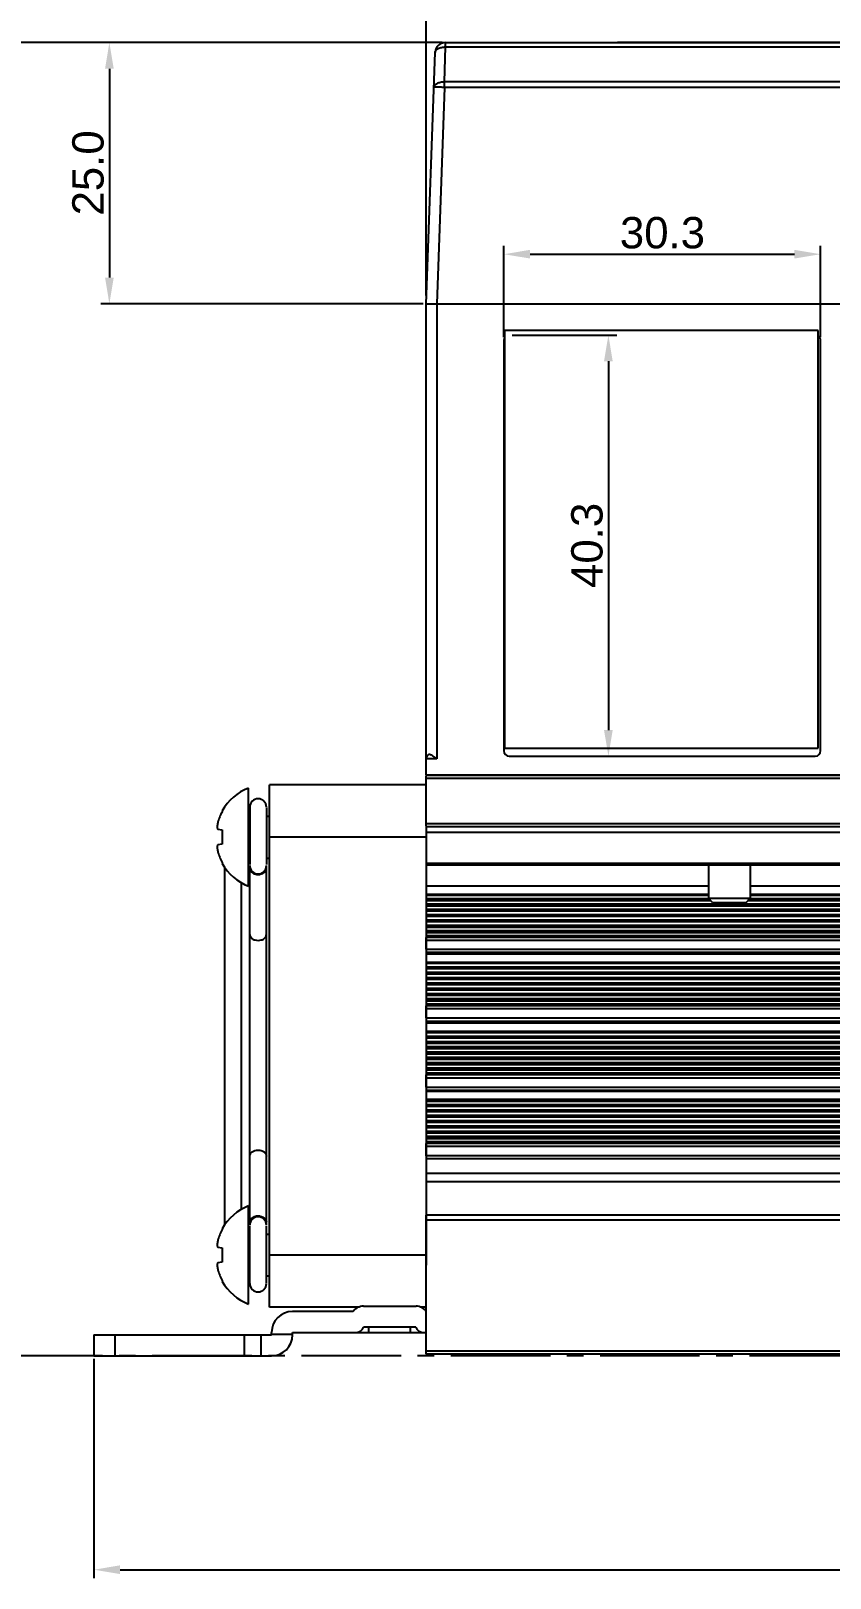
# Model space of a CAD drawing. Extents: x -1638 to -494, y -74 to 314.
# Drawn here: x -929.2 to -852.7, y 33.7 to 181.7 of the extents above; entities that cross this region are included whole.
import ezdxf

# ---------------------------------------------------------------- set-up
doc = ezdxf.new("R2010")
doc.units = 0
doc.header["$PDMODE"] = 3
doc.header["$PDSIZE"] = 0.7
doc.linetypes.add('CENTER', pattern=[17.8, 10.75, -2.35, 2.35, -2.35])
doc.linetypes.add('CENTER2', pattern=[28.575, 19.05, -3.175, 3.175, -3.175])
doc.layers.get('DEFPOINTS').update_dxf_attribs({"linetype": 'CONTINUOUS'})
for name, color, linetype in [('3', 112, 'CENTER'), ('BRKT_HEATSINDXF_CONTINUOUS', 7, 'CONTINUOUS'), ('CASE_BODY_10DXF_CONTINUOUS', 7, 'CONTINUOUS'), ('COVER_TOP_10DXF_CONTINUOUS', 7, 'CONTINUOUS'), ('DIM', 1, 'CONTINUOUS'), ('FAN50X50X10_DXF_CONTINUOUS', 7, 'CONTINUOUS'), ('FAN_GRILL50_DXF_CONTINUOUS', 7, 'CONTINUOUS'), ('HEATSINK1040DXF_CONTINUOUS', 7, 'CONTINUOUS'), ('PH_M4X15_DXF_CONTINUOUS_LI', 7, 'CONTINUOUS'), ('PMU_DXF_CONTINUOUS_LINE', 7, 'CONTINUOUS'), ('TH_T4X20-CUTDXF_CONTINUOUS', 7, 'CONTINUOUS'), ('WINDOW_SHEETDXF_CONTINUOUS', 7, 'CONTINUOUS')]:
    doc.layers.add(name, color=color, linetype=linetype)
doc.styles.add('OMI-1', font='arial.ttf', dxfattribs={"oblique": 1, "height": 3})
doc.dimstyles.new('1', dxfattribs={"dimtxt": 5, "dimasz": 2.5, "dimexe": 0.8, "dimexo": 0.3, "dimgap": 0.5, "dimtad": 1, "dimtoh": 1, "dimdec": 1, "dimzin": 0, "dimtxsty": 'OMI-1', "dimcen": 0, "dimclrd": 256, "dimclre": 256, "dimclrt": 256, "dimazin": 3, "dimtfac": 0.8, "dimtdec": 1, "dimtix": 1, "dimtmove": 0, "dimatfit": 3, "dimtolj": 1, "dimtzin": 0})

# ---------------------------------------------------------------- blocks, each defined once
blk = doc.blocks.new('*D2262')
at = {"layer": 'DEFPOINTS', "color": 0}
for p in [(-933.8, 180.63), (-889.49, 180.63), (-933.8, 54.93)]:
    blk.add_point(p, dxfattribs=at)
at = {"layer": 'DIM'}
for p, q in [((-889.79, 180.63), (-934.6, 180.63)), ((-933.8, 57.43), (-933.8, 178.13)), ((-934.1, 54.93), (-934.6, 54.93))]:
    blk.add_line(p, q, dxfattribs=at)
for points in [[(-933.38, 178.13), (-934.22, 178.13), (-933.8, 180.63)], [(-934.22, 57.43), (-933.38, 57.43), (-933.8, 54.93)]]:
    blk.add_solid(points, dxfattribs=at)
at = {"layer": 'DIM', "insert": (-935.83, 117.78), "char_height": 3, "attachment_point": 5, "rotation": 90, "style": 'OMI-1'}
blk.add_mtext('\\A1;\\A1;129.45', dxfattribs=at)
blk = doc.blocks.new('*D2264')
at = {"layer": 'DEFPOINTS', "color": 0}
for p in [(-833.33, 189.07), (-833.33, 180.63), (-891.33, 156.13)]:
    blk.add_point(p, dxfattribs=at)
at = {"layer": 'DIM'}
for p, q in [((-891.33, 156.43), (-891.33, 189.87)), ((-833.33, 180.93), (-833.33, 189.87)), ((-888.83, 189.07), (-835.83, 189.07))]:
    blk.add_line(p, q, dxfattribs=at)
for points in [[(-888.83, 189.49), (-888.83, 188.66), (-891.33, 189.07)], [(-835.83, 188.66), (-835.83, 189.49), (-833.33, 189.07)]]:
    blk.add_solid(points, dxfattribs=at)
at = {"layer": 'DIM', "insert": (-862.33, 191.1), "char_height": 3, "attachment_point": 5, "style": 'OMI-1'}
blk.add_mtext('\\A1;58.0', dxfattribs=at)
blk = doc.blocks.new('*D2269')
at = {"layer": 'DEFPOINTS', "color": 0}
for p in [(-912.19, 180.63), (-921.66, 155.63), (-891.33, 155.63)]:
    blk.add_point(p, dxfattribs=at)
at = {"layer": 'DIM'}
for p, q in [((-912.49, 180.63), (-922.46, 180.63)), ((-921.66, 178.13), (-921.66, 158.13)), ((-891.63, 155.63), (-922.46, 155.63))]:
    blk.add_line(p, q, dxfattribs=at)
for points in [[(-921.24, 178.13), (-922.07, 178.13), (-921.66, 180.63)], [(-922.07, 158.13), (-921.24, 158.13), (-921.66, 155.63)]]:
    blk.add_solid(points, dxfattribs=at)
at = {"layer": 'DIM', "insert": (-923.69, 168.13), "char_height": 3, "attachment_point": 5, "rotation": 90, "style": 'OMI-1'}
blk.add_mtext('\\A1;25.0', dxfattribs=at)
blk = doc.blocks.new('*D2280')
at = {"layer": 'DEFPOINTS', "color": 0}
for p in [(-923.13, 54.93), (-721.93, 54.93), (-721.93, 34.46)]:
    blk.add_point(p, dxfattribs=at)
at = {"layer": 'DIM'}
for p, q in [((-923.13, 54.63), (-923.13, 33.66)), ((-721.93, 54.63), (-721.93, 33.66)), ((-920.63, 34.46), (-724.43, 34.46))]:
    blk.add_line(p, q, dxfattribs=at)
for points in [[(-920.63, 34.88), (-920.63, 34.04), (-923.13, 34.46)], [(-724.43, 34.04), (-724.43, 34.88), (-721.93, 34.46)]]:
    blk.add_solid(points, dxfattribs=at)
at = {"layer": 'DIM', "insert": (-822.53, 36.49), "char_height": 3, "attachment_point": 5, "style": 'OMI-1'}
blk.add_mtext('\\A1;201.2', dxfattribs=at)
blk = doc.blocks.new('*D2283')
at = {"layer": 'DEFPOINTS', "color": 0}
for p in [(-853.6, 160.37), (-883.9, 152.13), (-853.6, 152.13)]:
    blk.add_point(p, dxfattribs=at)
at = {"layer": 'DIM'}
for p, q in [((-883.9, 152.43), (-883.9, 161.17)), ((-881.4, 160.37), (-856.1, 160.37)), ((-853.6, 152.43), (-853.6, 161.17))]:
    blk.add_line(p, q, dxfattribs=at)
for points in [[(-881.4, 160.79), (-881.4, 159.96), (-883.9, 160.37)], [(-856.1, 159.96), (-856.1, 160.79), (-853.6, 160.37)]]:
    blk.add_solid(points, dxfattribs=at)
at = {"layer": 'DIM', "insert": (-868.75, 162.41), "char_height": 3, "attachment_point": 5, "style": 'OMI-1'}
blk.add_mtext('\\A1;30.3', dxfattribs=at)
blk = doc.blocks.new('*D2284')
at = {"layer": 'DEFPOINTS', "color": 0}
for p in [(-883.4, 152.63), (-883.4, 112.33), (-873.9, 112.33)]:
    blk.add_point(p, dxfattribs=at)
at = {"layer": 'DIM'}
for p, q in [((-883.1, 152.63), (-873.1, 152.63)), ((-873.9, 150.13), (-873.9, 114.83)), ((-883.1, 112.33), (-873.1, 112.33))]:
    blk.add_line(p, q, dxfattribs=at)
for points in [[(-873.49, 150.13), (-874.32, 150.13), (-873.9, 152.63)], [(-874.32, 114.83), (-873.49, 114.83), (-873.9, 112.33)]]:
    blk.add_solid(points, dxfattribs=at)
at = {"layer": 'DIM', "insert": (-875.94, 132.48), "char_height": 3, "attachment_point": 5, "rotation": 90, "style": 'OMI-1'}
blk.add_mtext('\\A1;40.3', dxfattribs=at)

msp = doc.modelspace()

# ---------------------------------------------------------------- linework, layer by layer
at = {"layer": '3', "linetype": 'CENTER2', "ltscale": 0.5}
msp.add_line((-579.42, 54.93), (-1027.86, 54.93), dxfattribs=at)
at = {"layer": 'BRKT_HEATSINDXF_CONTINUOUS', "color": 7, "linetype": 'CONTINUOUS'}
for p, q in [((-897.35, 59.68), (-892.3, 59.68)), ((-898.33, 59.18), (-904.13, 59.18)), ((-923.13, 56.93), (-923.13, 54.93)), ((-923.13, 56.93), (-906.13, 56.93)), ((-921.13, 56.93), (-921.13, 54.93)), ((-908.73, 54.93), (-908.73, 56.93)), ((-907.13, 54.93), (-907.13, 56.93)), ((-906.13, 56.93), (-906.13, 57.18)), ((-904.13, 56.98), (-906.13, 56.98)), ((-904.13, 56.93), (-904.13, 57.18)), ((-904.13, 57.18), (-891.33, 57.18)), ((-892.33, 57.68), (-897.33, 57.68)), ((-896.83, 57.18), (-896.83, 57.68)), ((-892.83, 57.18), (-892.83, 57.68)), ((-923.13, 54.93), (-906.13, 54.93))]:
    msp.add_line(p, q, dxfattribs=at)
for centre, radius, start, end in [((-897.35, 58.48), 1.2, 90, 144.3147), ((-892.3, 58.48), 1.2, 35.6853, 90), ((-904.13, 57.18), 2, 90, 180), ((-906.13, 56.93), 2, 270, 0), ((-898, 57.88), 0.7, 270, 343.3985), ((-891.66, 57.88), 0.7, 196.6015, 270)]:
    msp.add_arc(centre, radius, start, end, dxfattribs=at)
at = {"layer": 'CASE_BODY_10DXF_CONTINUOUS', "color": 7, "linetype": 'CONTINUOUS'}
for p, q in [((-891.33, 110.53), (-891.33, 155.63)), ((-891.33, 155.63), (-741.33, 155.63)), ((-890.33, 155.63), (-890.33, 112.08)), ((-883.9, 152.13), (-883.9, 112.83)), ((-853.6, 112.83), (-853.6, 152.13)), ((-890.33, 112.08), (-891.33, 112.08)), ((-883.4, 112.33), (-854.1, 112.33)), ((-891.33, 110.53), (-741.33, 110.53))]:
    msp.add_line(p, q, dxfattribs=at)
for centre, start, end in [((-854.1, 152.13), 0, 56.9312), ((-883.4, 152.13), 148.9839, 180), ((-883.4, 112.83), 180, 270), ((-854.1, 112.83), 270, 0), ((-890.83, 112.08), 114.4698, 180)]:
    msp.add_arc(centre, 0.5, start, end, dxfattribs=at)
msp.add_open_spline([(-891.03, 112.54), (-890.92, 112.48), (-890.68, 112.33), (-890.45, 112.17), (-890.33, 112.08)], degree=3, knots=[0, 0, 0, 0, 0.467555, 1, 1, 1, 1], dxfattribs=at)
at = {"layer": 'COVER_TOP_10DXF_CONTINUOUS', "color": 7, "linetype": 'CONTINUOUS'}
for p, q in [((-891.33, 155.63), (-890.49, 179.67)), ((-889.6, 176.87), (-889.49, 180.21)), ((-889.49, 180.21), (-889.49, 180.63)), ((-889.49, 180.63), (-873.04, 180.63)), ((-889.49, 180.21), (-834.62, 180.21)), ((-889.6, 176.34), (-890.33, 155.63)), ((-889.6, 176.34), (-889.6, 176.87)), ((-831.83, 176.87), (-889.6, 176.87)), ((-831.83, 176.34), (-889.6, 176.34)), ((-891.33, 155.63), (-741.33, 155.63))]:
    msp.add_line(p, q, dxfattribs=at)
msp.add_arc((-889.49, 179.63), 1, 90, 178, dxfattribs=at)
for points, knots in [([(-890.49, 179.67), (-890.49, 179.74), (-890.41, 179.91), (-890.18, 180.08), (-889.86, 180.19), (-889.62, 180.21), (-889.49, 180.21)], [0, 0, 0, 0, 0.186179, 0.414354, 0.691674, 1, 1, 1, 1]), ([(-890.6, 176.34), (-890.6, 176.41), (-890.53, 176.58), (-890.29, 176.75), (-889.97, 176.86), (-889.73, 176.88), (-889.6, 176.87)], [0, 0, 0, 0, 0.18618, 0.414356, 0.691677, 1, 1, 1, 1]), ([(-889.6, 176.34), (-889.73, 176.34), (-889.92, 176.35), (-890.15, 176.35), (-890.3, 176.35), (-890.42, 176.35), (-890.51, 176.35), (-890.56, 176.34), (-890.58, 176.34), (-890.6, 176.34), (-890.6, 176.34), (-890.6, 176.34)], [0, 0, 0, 0, 0.38196, 0.554452, 0.705643, 0.829841, 0.922205, 0.955346, 0.979338, 0.994097, 1, 1, 1, 1])]:
    msp.add_open_spline(points, degree=3, knots=knots, dxfattribs=at)
at = {"layer": 'FAN50X50X10_DXF_CONTINUOUS', "color": 7, "linetype": 'CONTINUOUS'}
for p, q in [((-906.33, 59.58), (-906.33, 109.58)), ((-891.33, 109.58), (-906.33, 109.58)), ((-891.33, 105.65), (-891.33, 63.61)), ((-891.33, 104.58), (-906.33, 104.58)), ((-891.33, 64.58), (-906.33, 64.58)), ((-897.83, 59.58), (-906.33, 59.58)), ((-891.33, 59.58), (-891.82, 59.58))]:
    msp.add_line(p, q, dxfattribs=at)
at = {"layer": 'FAN_GRILL50_DXF_CONTINUOUS', "color": 7, "linetype": 'CONTINUOUS'}
for p, q in [((-908.23, 107.41), (-908.23, 101.96)), ((-906.63, 107.41), (-906.63, 101.96)), ((-910.63, 101.71), (-910.63, 67.46)), ((-908.23, 67.45), (-908.23, 101.86)), ((-906.63, 67.45), (-906.63, 101.86)), ((-909.03, 100.22), (-909.03, 68.94)), ((-908.23, 61.89), (-908.23, 67.35)), ((-906.63, 61.89), (-906.63, 67.35))]:
    msp.add_line(p, q, dxfattribs=at)
for centre, radius, start, end in [((-907.43, 107.45), 0.8, 0, 180), ((-907.43, 101.85), 0.8, 180, 0), ((-907.43, 102.12), 1.12, 259.3236, 270.0012), ((-907.43, 102.12), 1.12, 270.0105, 275.3617), ((-907.43, 102.11), 1.11, 275.34, 280.6839), ((-907.43, 67.45), 0.8, 0, 180), ((-907.43, 67.19), 1.12, 89.9988, 100.6764), ((-907.43, 67.19), 1.12, 84.6383, 89.9895), ((-907.43, 67.19), 1.11, 79.3161, 84.66), ((-907.43, 61.85), 0.8, 180, 0)]:
    msp.add_arc(centre, radius, start, end, dxfattribs=at)
for points, knots in [([(-908.23, 101.57), (-908.23, 101.51), (-908.2, 101.38), (-908.06, 101.21), (-907.87, 101.09), (-907.72, 101.04), (-907.63, 101.02)], [0, 0, 0, 0, 0.215104, 0.449825, 0.712528, 1, 1, 1, 1]), ([(-907.22, 101.02), (-907.14, 101.04), (-906.98, 101.09), (-906.79, 101.21), (-906.66, 101.38), (-906.63, 101.51), (-906.63, 101.57)], [0, 0, 0, 0, 0.287472, 0.550175, 0.784896, 1, 1, 1, 1]), ([(-908.23, 95.26), (-908.23, 95.19), (-908.18, 95.03), (-907.99, 94.84), (-907.73, 94.72), (-907.53, 94.7), (-907.43, 94.7)], [0, 0, 0, 0, 0.209467, 0.444656, 0.71203, 1, 1, 1, 1]), ([(-907.43, 94.7), (-907.32, 94.7), (-907.12, 94.72), (-906.86, 94.84), (-906.68, 95.03), (-906.63, 95.19), (-906.63, 95.26)], [0, 0, 0, 0, 0.28797, 0.555344, 0.790533, 1, 1, 1, 1]), ([(-908.23, 74.05), (-908.23, 74.12), (-908.18, 74.28), (-907.99, 74.47), (-907.73, 74.59), (-907.53, 74.61), (-907.43, 74.61)], [0, 0, 0, 0, 0.209467, 0.444656, 0.71203, 1, 1, 1, 1]), ([(-907.43, 74.61), (-907.32, 74.61), (-907.12, 74.59), (-906.86, 74.47), (-906.68, 74.28), (-906.63, 74.12), (-906.63, 74.05)], [0, 0, 0, 0, 0.28797, 0.555344, 0.790533, 1, 1, 1, 1]), ([(-908.23, 67.74), (-908.23, 67.8), (-908.2, 67.93), (-908.06, 68.1), (-907.87, 68.22), (-907.72, 68.27), (-907.63, 68.29)], [0, 0, 0, 0, 0.215104, 0.449825, 0.712528, 1, 1, 1, 1]), ([(-907.22, 68.29), (-907.14, 68.27), (-906.98, 68.22), (-906.79, 68.1), (-906.66, 67.93), (-906.63, 67.8), (-906.63, 67.74)], [0, 0, 0, 0, 0.287472, 0.550175, 0.784896, 1, 1, 1, 1])]:
    msp.add_open_spline(points, degree=3, knots=knots, dxfattribs=at)
at = {"layer": 'HEATSINK1040DXF_CONTINUOUS', "color": 7, "linetype": 'CONTINUOUS'}
for p, q in [((-891.33, 105.65), (-891.33, 110.48)), ((-741.33, 110.48), (-891.33, 110.48)), ((-741.33, 110.18), (-891.33, 110.18)), ((-891.33, 105.88), (-741.33, 105.88)), ((-891.33, 105.58), (-741.33, 105.58)), ((-741.33, 105.02), (-891.33, 105.02)), ((-891.33, 102.08), (-741.33, 102.08)), ((-891.33, 101.93), (-741.33, 101.93)), ((-864.33, 99.87), (-891.33, 99.87)), ((-741.33, 99.87), (-860.33, 99.87)), ((-864.33, 99.08), (-891.33, 99.08)), ((-891.33, 99.03), (-864.33, 99.03)), ((-891.33, 98.69), (-864.29, 98.69)), ((-864.25, 98.65), (-891.33, 98.65)), ((-864.24, 98.64), (-891.33, 98.64)), ((-891.33, 98.52), (-864.12, 98.52)), ((-891.33, 98.18), (-741.33, 98.18)), ((-741.33, 98.15), (-891.33, 98.15)), ((-741.33, 98.13), (-891.33, 98.13)), ((-891.33, 98.01), (-741.33, 98.01)), ((-860.54, 98.52), (-741.33, 98.52)), ((-741.33, 98.64), (-860.42, 98.64)), ((-741.33, 98.65), (-860.41, 98.65)), ((-860.37, 98.69), (-741.33, 98.69)), ((-741.33, 99.08), (-860.33, 99.08)), ((-860.33, 99.03), (-741.33, 99.03)), ((-891.33, 97.67), (-741.33, 97.67)), ((-741.33, 97.64), (-891.33, 97.64)), ((-741.33, 97.63), (-891.33, 97.63)), ((-891.33, 97.51), (-741.33, 97.51)), ((-891.33, 97.17), (-741.33, 97.17)), ((-741.33, 97.13), (-891.33, 97.13)), ((-741.33, 97.12), (-891.33, 97.12)), ((-891.33, 97), (-741.33, 97)), ((-891.33, 96.66), (-741.33, 96.66)), ((-741.33, 96.62), (-891.33, 96.62)), ((-741.33, 96.61), (-891.33, 96.61)), ((-891.33, 96.49), (-741.33, 96.49)), ((-891.33, 96.15), (-741.33, 96.15)), ((-741.33, 96.11), (-891.33, 96.11)), ((-741.33, 96.1), (-891.33, 96.1)), ((-891.33, 95.97), (-741.33, 95.97)), ((-891.33, 95.64), (-741.33, 95.64)), ((-741.33, 95.62), (-891.33, 95.62)), ((-741.33, 95.61), (-891.33, 95.61)), ((-891.33, 95.45), (-741.33, 95.45)), ((-741.33, 95.13), (-891.33, 95.13)), ((-741.33, 95.11), (-891.33, 95.11)), ((-891.33, 93.87), (-891.33, 94.96)), ((-741.33, 94.96), (-891.33, 94.96)), ((-741.33, 94.67), (-891.33, 94.67)), ((-891.33, 93.87), (-741.33, 93.87)), ((-891.33, 93.57), (-741.33, 93.57)), ((-741.33, 93.37), (-891.33, 93.37)), ((-741.33, 92.58), (-891.33, 92.58)), ((-891.33, 92.5), (-741.33, 92.5)), ((-891.33, 92.16), (-741.33, 92.16)), ((-741.33, 92.13), (-891.33, 92.13)), ((-741.33, 92.11), (-891.33, 92.11)), ((-891.33, 91.99), (-741.33, 91.99)), ((-891.33, 91.65), (-741.33, 91.65)), ((-741.33, 91.62), (-891.33, 91.62)), ((-741.33, 91.61), (-891.33, 91.61)), ((-891.33, 91.49), (-741.33, 91.49)), ((-891.33, 91.15), (-741.33, 91.15)), ((-741.33, 91.11), (-891.33, 91.11)), ((-741.33, 91.1), (-891.33, 91.1)), ((-891.33, 90.98), (-741.33, 90.98)), ((-891.33, 90.64), (-741.33, 90.64)), ((-741.33, 90.6), (-891.33, 90.6)), ((-741.33, 90.59), (-891.33, 90.59)), ((-891.33, 90.47), (-741.33, 90.47)), ((-891.33, 90.13), (-741.33, 90.13)), ((-741.33, 90.09), (-891.33, 90.09)), ((-741.33, 90.08), (-891.33, 90.08)), ((-891.33, 89.96), (-741.33, 89.96)), ((-891.33, 89.62), (-741.33, 89.62)), ((-741.33, 89.59), (-891.33, 89.59)), ((-741.33, 89.57), (-891.33, 89.57)), ((-891.33, 89.44), (-741.33, 89.44)), ((-891.33, 89.12), (-741.33, 89.12)), ((-741.33, 89.09), (-891.33, 89.09)), ((-741.33, 89.08), (-891.33, 89.08)), ((-891.33, 88.92), (-741.33, 88.92)), ((-741.33, 88.6), (-891.33, 88.6)), ((-741.33, 88.58), (-891.33, 88.58)), ((-891.33, 87.27), (-891.33, 88.44)), ((-741.33, 88.44), (-891.33, 88.44)), ((-741.33, 88.14), (-891.33, 88.14)), ((-891.33, 87.27), (-741.33, 87.27)), ((-891.33, 86.97), (-741.33, 86.97)), ((-741.33, 86.77), (-891.33, 86.77)), ((-741.33, 85.98), (-891.33, 85.98)), ((-891.33, 85.88), (-741.33, 85.88)), ((-891.33, 85.54), (-741.33, 85.54)), ((-741.33, 85.51), (-891.33, 85.51)), ((-741.33, 85.49), (-891.33, 85.49)), ((-891.33, 85.37), (-741.33, 85.37)), ((-891.33, 85.03), (-741.33, 85.03)), ((-741.33, 85), (-891.33, 85)), ((-741.33, 84.98), (-891.33, 84.98)), ((-891.33, 84.87), (-741.33, 84.87)), ((-891.33, 84.53), (-741.33, 84.53)), ((-741.33, 84.49), (-891.33, 84.49)), ((-741.33, 84.48), (-891.33, 84.48)), ((-891.33, 84.36), (-741.33, 84.36)), ((-891.33, 84.02), (-741.33, 84.02)), ((-741.33, 83.98), (-891.33, 83.98)), ((-741.33, 83.97), (-891.33, 83.97)), ((-891.33, 83.85), (-741.33, 83.85)), ((-891.33, 83.51), (-741.33, 83.51)), ((-741.33, 83.47), (-891.33, 83.47)), ((-741.33, 83.46), (-891.33, 83.46)), ((-891.33, 83.34), (-741.33, 83.34)), ((-891.33, 83), (-741.33, 83)), ((-741.33, 82.97), (-891.33, 82.97)), ((-741.33, 82.95), (-891.33, 82.95)), ((-891.33, 82.82), (-741.33, 82.82)), ((-891.33, 82.5), (-741.33, 82.5)), ((-741.33, 82.47), (-891.33, 82.47)), ((-741.33, 82.46), (-891.33, 82.46)), ((-891.33, 82.3), (-741.33, 82.3)), ((-741.33, 81.98), (-891.33, 81.98)), ((-741.33, 81.96), (-891.33, 81.96)), ((-891.33, 80.65), (-891.33, 81.82)), ((-741.33, 81.82), (-891.33, 81.82)), ((-741.33, 81.52), (-891.33, 81.52)), ((-891.33, 80.65), (-741.33, 80.65)), ((-891.33, 80.35), (-741.33, 80.35)), ((-741.33, 80.24), (-891.33, 80.24)), ((-741.33, 79.45), (-891.33, 79.45)), ((-891.33, 79.32), (-741.33, 79.32)), ((-891.33, 78.98), (-741.33, 78.98)), ((-741.33, 78.95), (-891.33, 78.95)), ((-741.33, 78.93), (-891.33, 78.93)), ((-891.33, 78.82), (-741.33, 78.82)), ((-891.33, 78.47), (-741.33, 78.47)), ((-741.33, 78.44), (-891.33, 78.44)), ((-741.33, 78.43), (-891.33, 78.43)), ((-891.33, 78.31), (-741.33, 78.31)), ((-891.33, 77.97), (-741.33, 77.97)), ((-741.33, 77.93), (-891.33, 77.93)), ((-741.33, 77.92), (-891.33, 77.92)), ((-891.33, 77.8), (-741.33, 77.8)), ((-891.33, 77.46), (-741.33, 77.46)), ((-741.33, 77.42), (-891.33, 77.42)), ((-741.33, 77.41), (-891.33, 77.41)), ((-891.33, 77.29), (-741.33, 77.29)), ((-891.33, 76.95), (-741.33, 76.95)), ((-741.33, 76.92), (-891.33, 76.92)), ((-741.33, 76.9), (-891.33, 76.9)), ((-891.33, 76.78), (-741.33, 76.78)), ((-891.33, 76.44), (-741.33, 76.44)), ((-741.33, 76.41), (-891.33, 76.41)), ((-741.33, 76.39), (-891.33, 76.39)), ((-891.33, 76.26), (-741.33, 76.26)), ((-891.33, 75.94), (-741.33, 75.94)), ((-741.33, 75.91), (-891.33, 75.91)), ((-741.33, 75.9), (-891.33, 75.9)), ((-891.33, 75.74), (-741.33, 75.74)), ((-741.33, 75.42), (-891.33, 75.42)), ((-741.33, 75.41), (-891.33, 75.41)), ((-891.33, 74.08), (-891.33, 75.26)), ((-741.33, 75.26), (-891.33, 75.26)), ((-741.33, 74.97), (-891.33, 74.97)), ((-741.33, 74.08), (-891.33, 74.08)), ((-741.33, 73.78), (-891.33, 73.78)), ((-741.33, 72.38), (-891.33, 72.38)), ((-741.33, 71.58), (-891.33, 71.58)), ((-891.33, 55.08), (-891.33, 68.4)), ((-741.33, 68.4), (-891.33, 68.4)), ((-741.33, 67.91), (-891.33, 67.91)), ((-741.33, 55.38), (-891.33, 55.38)), ((-741.33, 55.08), (-891.33, 55.08))]:
    msp.add_line(p, q, dxfattribs=at)
at = {"layer": 'PH_M4X15_DXF_CONTINUOUS_LI', "color": 7, "linetype": 'CONTINUOUS'}
for p, q in [((-864.33, 101.93), (-864.33, 98.73)), ((-860.33, 101.93), (-860.33, 98.73)), ((-863.93, 98.33), (-864.33, 98.73)), ((-864.33, 98.73), (-860.33, 98.73)), ((-863.93, 98.33), (-860.73, 98.33)), ((-860.73, 98.33), (-860.33, 98.73))]:
    msp.add_line(p, q, dxfattribs=at)
at = {"layer": 'PMU_DXF_CONTINUOUS_LINE', "color": 7, "linetype": 'CONTINUOUS'}
for p, q in [((-883.83, 153.08), (-883.83, 113.08)), ((-853.83, 153.08), (-883.83, 153.08)), ((-853.83, 113.08), (-853.83, 153.08)), ((-883.83, 113.08), (-853.83, 113.08))]:
    msp.add_line(p, q, dxfattribs=at)
at = {"layer": 'TH_T4X20-CUTDXF_CONTINUOUS', "color": 7, "linetype": 'CONTINUOUS'}
for p, q in [((-908.33, 99.88), (-908.33, 109.28)), ((-910.85, 107.1), (-910.85, 107.01)), ((-911.27, 105.34), (-910.85, 105.27)), ((-910.85, 105.27), (-910.85, 103.9)), ((-908.33, 106.58), (-908.23, 106.58)), ((-906.63, 106.58), (-906.33, 106.58)), ((-910.85, 103.9), (-911.27, 103.83)), ((-908.33, 102.58), (-908.23, 102.58)), ((-906.63, 102.58), (-906.33, 102.58)), ((-910.85, 102.16), (-910.85, 102.06)), ((-908.33, 59.88), (-908.33, 69.28)), ((-910.85, 67.1), (-910.85, 67.01)), ((-911.27, 65.34), (-910.85, 65.27)), ((-910.85, 65.27), (-910.85, 63.9)), ((-908.33, 66.58), (-908.23, 66.58)), ((-906.63, 66.58), (-906.33, 66.58)), ((-910.85, 63.9), (-911.27, 63.83)), ((-908.33, 62.58), (-908.23, 62.58)), ((-906.63, 62.58), (-906.33, 62.58)), ((-910.85, 62.16), (-910.85, 62.06))]:
    msp.add_line(p, q, dxfattribs=at)
for centre, radius, start, end in [((-906.48, 104.58), 5.05, 111.5019, 150.0855), ((-906.37, 104.59), 5.1, 151.6885, 163.9775), ((-906.37, 104.57), 5.1, 196.0225, 208.3115), ((-906.48, 104.58), 5.05, 209.9145, 248.4981), ((-906.48, 64.58), 5.05, 111.5019, 150.0855), ((-906.37, 64.59), 5.1, 151.6885, 163.9775), ((-906.37, 64.57), 5.1, 196.0225, 208.3115), ((-906.48, 64.58), 5.05, 209.9145, 248.4981)]:
    msp.add_arc(centre, radius, start, end, dxfattribs=at)
for points, knots in [([(-911.27, 106), (-911.28, 105.96), (-911.3, 105.87), (-911.32, 105.76), (-911.34, 105.64), (-911.34, 105.55), (-911.34, 105.46), (-911.33, 105.4), (-911.3, 105.36), (-911.28, 105.34), (-911.27, 105.34)], [0, 0, 0, 0, 0.184628, 0.361722, 0.525003, 0.668501, 0.78751, 0.879764, 0.947278, 1, 1, 1, 1]), ([(-911.27, 103.83), (-911.28, 103.82), (-911.3, 103.81), (-911.31, 103.79), (-911.33, 103.76), (-911.34, 103.7), (-911.34, 103.62), (-911.34, 103.52), (-911.32, 103.41), (-911.3, 103.29), (-911.28, 103.21), (-911.27, 103.17)], [0, 0, 0, 0, 0.052704, 0.08395, 0.120551, 0.212795, 0.331789, 0.475256, 0.638474, 0.815476, 1, 1, 1, 1]), ([(-911.27, 66), (-911.28, 65.96), (-911.3, 65.87), (-911.32, 65.76), (-911.34, 65.64), (-911.34, 65.55), (-911.34, 65.46), (-911.33, 65.4), (-911.3, 65.36), (-911.28, 65.34), (-911.27, 65.34)], [0, 0, 0, 0, 0.184628, 0.361722, 0.525003, 0.668501, 0.78751, 0.879764, 0.947278, 1, 1, 1, 1]), ([(-911.27, 63.83), (-911.28, 63.82), (-911.3, 63.81), (-911.31, 63.79), (-911.33, 63.76), (-911.34, 63.7), (-911.34, 63.62), (-911.34, 63.52), (-911.32, 63.41), (-911.3, 63.29), (-911.28, 63.21), (-911.27, 63.17)], [0, 0, 0, 0, 0.052704, 0.08395, 0.120551, 0.212795, 0.331789, 0.475256, 0.638474, 0.815476, 1, 1, 1, 1])]:
    msp.add_open_spline(points, degree=3, knots=knots, dxfattribs=at)
at = {"layer": 'WINDOW_SHEETDXF_CONTINUOUS', "color": 7, "linetype": 'CONTINUOUS'}
for p, q in [((-873.04, 180.63), (-873.04, 180.68)), ((-873.04, 180.68), (-834.04, 180.68)), ((-873.04, 180.63), (-836.94, 180.63))]:
    msp.add_line(p, q, dxfattribs=at)

# ---------------------------------------------------------------- dimensions: what is measured, and where the dimension line sits
at = {"layer": 'DIM'}
for base, p1, p2, picture, middle in [((-833.33, 189.07), (-891.33, 156.13), (-833.33, 180.63), '*D2264', (-862.33, 191.1)), ((-853.6, 160.37), (-883.9, 152.13), (-853.6, 152.13), '*D2283', (-868.75, 162.41))]:
    dim = msp.add_linear_dim(base=base, p1=p1, p2=p2, dimstyle='1', dxfattribs=at)
    dim.commit()
    dim.dimension.update_dxf_attribs({"geometry": picture, "text_midpoint": middle})
dim = msp.add_linear_dim(base=(-933.8, 180.63), p1=(-933.8, 54.93), p2=(-889.49, 180.63), angle=90, text='\\A1;129.45', dimstyle='1', override={"dimtxsty": 'OMI-1'}, dxfattribs=at)
dim.commit()
dim.dimension.update_dxf_attribs({"geometry": '*D2262', "text_midpoint": (-935.83, 117.78)})
for base, p1, p2, picture, middle in [((-921.66, 155.63), (-912.19, 180.63), (-891.33, 155.63), '*D2269', (-923.69, 168.13)), ((-873.9, 112.33), (-883.4, 152.63), (-883.4, 112.33), '*D2284', (-875.94, 132.48))]:
    dim = msp.add_linear_dim(base=base, p1=p1, p2=p2, angle=90, dimstyle='1', dxfattribs=at)
    dim.commit()
    dim.dimension.update_dxf_attribs({"geometry": picture, "text_midpoint": middle})
dim = msp.add_linear_dim(base=(-721.93, 34.46), p1=(-923.13, 54.93), p2=(-721.93, 54.93), dimstyle='1', override={"dimtxt": 7}, dxfattribs=at)
dim.commit()
dim.dimension.update_dxf_attribs({"geometry": '*D2280', "text_midpoint": (-822.53, 36.49)})

doc.saveas('drawing.dxf')
